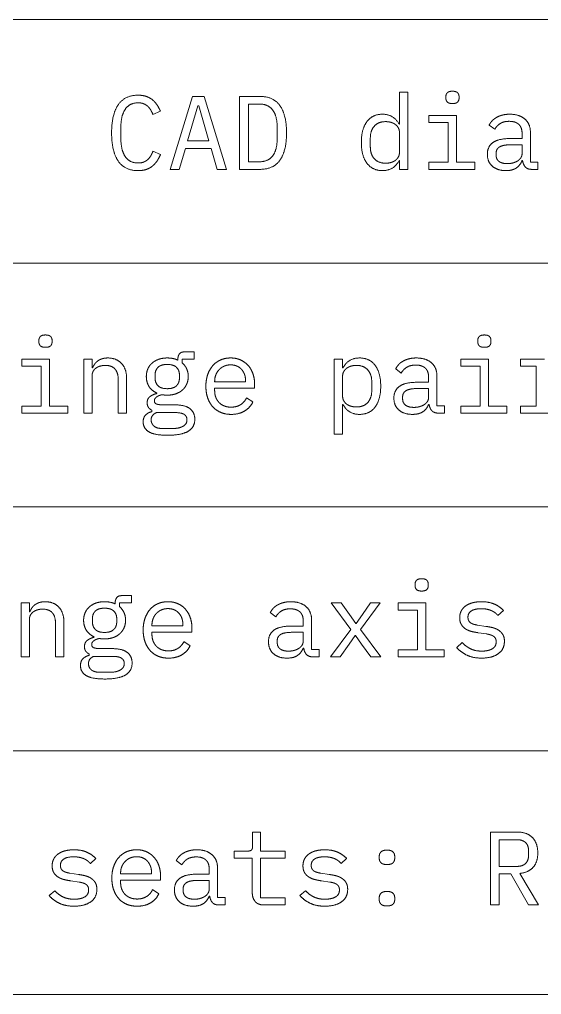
# Model space of a CAD drawing. Header units: millimetres. Extents: x 25 to 584, y 11 to 410.
# Drawn here: x 463.99 to 478.98, y 44.35 to 72.35 of the extents above; entities that cross this region are included whole.
import ezdxf

# ---------------------------------------------------------------- set-up
doc = ezdxf.new("R2010")
doc.units = ezdxf.units.MM
doc.layers.add('dims', color=7, linetype='Continuous', lineweight=5)

msp = doc.modelspace()

# ---------------------------------------------------------------- linework, layer by layer
at = {"layer": 'dims'}
for p, q in [((432.22, 72.35), (566.75, 72.35)), ((468.963, 70.14), (468.321, 68.046)), ((469.296, 70.14), (468.963, 70.14)), ((469.938, 68.046), (469.296, 70.14)), ((470.313, 70.14), (470.313, 68.046)), ((470.898, 70.14), (470.313, 70.14)), ((474.903, 70.266), (474.903, 69.342)), ((475.143, 70.266), (474.903, 70.266)), ((475.143, 68.046), (475.143, 70.266)), ((476.235, 70.137), (476.235, 70.089)), ((476.613, 70.089), (476.613, 70.137)), ((468.819, 68.862), (469.113, 69.873)), ((469.113, 69.873), (469.14, 69.873)), ((469.14, 69.873), (469.434, 68.862)), ((470.565, 69.921), (470.886, 69.921)), ((470.565, 68.265), (470.565, 69.921)), ((467.826, 69.618), (468.042, 69.717)), ((475.746, 69.594), (475.746, 69.39)), ((476.544, 69.594), (475.746, 69.594)), ((476.544, 68.25), (476.544, 69.594)), ((466.905, 68.922), (466.905, 69.264)), ((471.393, 69.255), (471.393, 68.931)), ((474.903, 69.342), (474.891, 69.342)), ((475.746, 69.39), (476.304, 69.39)), ((476.304, 69.39), (476.304, 68.25)), ((477.477, 69.318), (477.639, 69.198)), ((474.066, 68.688), (474.066, 68.952)), ((474.903, 69.099), (474.903, 68.541)), ((478.422, 68.931), (478.092, 68.931)), ((478.422, 69.084), (478.422, 68.931)), ((478.662, 68.256), (478.662, 69.108)), ((468.582, 68.046), (468.759, 68.643)), ((468.759, 68.643), (469.494, 68.643)), ((469.434, 68.862), (468.819, 68.862)), ((469.494, 68.643), (469.671, 68.046)), ((478.092, 68.751), (478.422, 68.751)), ((478.422, 68.751), (478.422, 68.496)), ((468.042, 68.469), (467.826, 68.568)), ((477.678, 68.454), (477.678, 68.517)), ((468.321, 68.046), (468.582, 68.046)), ((469.671, 68.046), (469.938, 68.046)), ((470.313, 68.046), (470.898, 68.046)), ((470.886, 68.265), (470.565, 68.265)), ((474.891, 68.298), (474.903, 68.298)), ((474.903, 68.298), (474.903, 68.046)), ((474.903, 68.046), (475.143, 68.046)), ((475.746, 68.25), (475.746, 68.046)), ((476.304, 68.25), (475.746, 68.25)), ((475.746, 68.046), (477.066, 68.046)), ((477.066, 68.25), (476.544, 68.25)), ((477.066, 68.046), (477.066, 68.25)), ((478.422, 68.298), (478.437, 68.298)), ((478.878, 68.256), (478.662, 68.256)), ((478.713, 68.046), (478.878, 68.046)), ((478.878, 68.046), (478.878, 68.256)), ((432.22, 65.35), (566.75, 65.35)), ((464.551, 63.137), (464.551, 63.089)), ((464.929, 63.089), (464.929, 63.137)), ((477.151, 63.137), (477.151, 63.089)), ((477.529, 63.089), (477.529, 63.137)), ((469.012, 62.804), (468.727, 62.804)), ((469.012, 62.594), (469.012, 62.804)), ((464.062, 62.594), (464.062, 62.39)), ((464.86, 62.594), (464.062, 62.594)), ((464.86, 61.25), (464.86, 62.594)), ((465.839, 62.594), (465.839, 61.046)), ((466.079, 62.594), (465.839, 62.594)), ((466.079, 62.342), (466.079, 62.594)), ((468.541, 62.594), (468.541, 62.567)), ((468.664, 62.594), (469.012, 62.594)), ((468.664, 62.489), (468.664, 62.594)), ((473.029, 62.594), (473.029, 60.446)), ((473.269, 62.594), (473.029, 62.594)), ((473.269, 62.342), (473.269, 62.594)), ((476.662, 62.594), (476.662, 62.39)), ((477.46, 62.594), (476.662, 62.594)), ((477.46, 61.25), (477.46, 62.594)), ((478.375, 62.594), (478.375, 62.39)), ((479.069, 62.594), (478.375, 62.594)), ((464.062, 62.39), (464.62, 62.39)), ((464.62, 62.39), (464.62, 61.25)), ((466.09, 62.342), (466.079, 62.342)), ((473.281, 62.342), (473.269, 62.342)), ((474.794, 62.318), (474.955, 62.198)), ((476.662, 62.39), (477.22, 62.39)), ((477.22, 62.39), (477.22, 61.25)), ((478.375, 62.39), (478.829, 62.39)), ((478.829, 62.39), (478.829, 61.25)), ((466.079, 61.046), (466.079, 62.12)), ((466.829, 61.997), (466.829, 61.046)), ((467.069, 61.046), (467.069, 62.039)), ((467.887, 62.054), (467.887, 62.141)), ((468.586, 62.141), (468.586, 62.054)), ((469.597, 61.94), (469.597, 61.961)), ((470.485, 61.94), (469.597, 61.94)), ((470.485, 61.973), (470.485, 61.94)), ((473.269, 61.541), (473.269, 62.099)), ((474.106, 61.952), (474.106, 61.688)), ((475.739, 61.931), (475.409, 61.931)), ((475.739, 62.084), (475.739, 61.931)), ((475.979, 61.256), (475.979, 62.108)), ((467.939, 61.622), (467.939, 61.61)), ((469.597, 61.76), (470.744, 61.76)), ((469.597, 61.688), (469.597, 61.76)), ((470.744, 61.76), (470.744, 61.874)), ((475.409, 61.751), (475.739, 61.751)), ((475.739, 61.751), (475.739, 61.496)), ((470.692, 61.367), (470.515, 61.487)), ((474.994, 61.454), (474.994, 61.517)), ((464.062, 61.25), (464.062, 61.046)), ((464.62, 61.25), (464.062, 61.25)), ((464.062, 61.046), (465.382, 61.046)), ((465.382, 61.25), (464.86, 61.25)), ((465.382, 61.046), (465.382, 61.25)), ((465.839, 61.046), (466.079, 61.046)), ((466.829, 61.046), (467.069, 61.046)), ((467.797, 61.127), (467.797, 61.091)), ((467.929, 61.061), (468.466, 61.061)), ((468.457, 61.283), (468.115, 61.283)), ((473.269, 61.298), (473.281, 61.298)), ((473.269, 60.446), (473.269, 61.298)), ((475.739, 61.298), (475.754, 61.298)), ((476.194, 61.256), (475.979, 61.256)), ((476.029, 61.046), (476.194, 61.046)), ((476.194, 61.046), (476.194, 61.256)), ((476.662, 61.25), (476.662, 61.046)), ((477.22, 61.25), (476.662, 61.25)), ((476.662, 61.046), (477.982, 61.046)), ((477.982, 61.25), (477.46, 61.25)), ((477.982, 61.046), (477.982, 61.25)), ((478.375, 61.25), (478.375, 61.046)), ((478.829, 61.25), (478.375, 61.25)), ((478.375, 61.046), (479.669, 61.046)), ((468.359, 60.602), (468.124, 60.602)), ((473.029, 60.446), (473.269, 60.446)), ((432.22, 58.35), (566.75, 58.35)), ((475.351, 56.137), (475.351, 56.089)), ((475.729, 56.089), (475.729, 56.137)), ((467.212, 55.804), (466.927, 55.804)), ((467.212, 55.594), (467.212, 55.804)), ((464.039, 55.594), (464.039, 54.046)), ((464.279, 55.594), (464.039, 55.594)), ((464.279, 55.342), (464.279, 55.594)), ((466.741, 55.594), (466.741, 55.567)), ((466.864, 55.594), (467.212, 55.594)), ((466.864, 55.489), (466.864, 55.594)), ((472.942, 55.594), (473.504, 54.832)), ((473.23, 55.594), (472.942, 55.594)), ((473.464, 55.267), (473.23, 55.594)), ((473.782, 54.835), (474.349, 55.594)), ((474.074, 55.594), (473.842, 55.267)), ((474.349, 55.594), (474.074, 55.594)), ((474.862, 55.594), (474.862, 55.39)), ((475.66, 55.594), (474.862, 55.594)), ((475.66, 54.25), (475.66, 55.594)), ((464.29, 55.342), (464.279, 55.342)), ((471.194, 55.318), (471.355, 55.198)), ((473.65, 55.009), (473.464, 55.267)), ((473.842, 55.267), (473.662, 55.009)), ((474.862, 55.39), (475.42, 55.39)), ((475.42, 55.39), (475.42, 54.25)), ((477.73, 55.234), (477.886, 55.381)), ((464.279, 54.046), (464.279, 55.12)), ((465.029, 54.997), (465.029, 54.046)), ((465.269, 54.046), (465.269, 55.039)), ((466.087, 55.054), (466.087, 55.141)), ((466.786, 55.141), (466.786, 55.054)), ((467.797, 54.94), (467.797, 54.961)), ((468.685, 54.94), (467.797, 54.94)), ((468.685, 54.973), (468.685, 54.94)), ((472.139, 54.931), (471.809, 54.931)), ((472.139, 55.084), (472.139, 54.931)), ((472.379, 54.256), (472.379, 55.108)), ((473.662, 55.009), (473.65, 55.009)), ((477.385, 54.922), (477.142, 54.958)), ((466.139, 54.622), (466.139, 54.61)), ((467.797, 54.76), (468.944, 54.76)), ((467.797, 54.688), (467.797, 54.76)), ((468.944, 54.76), (468.944, 54.874)), ((471.809, 54.751), (472.139, 54.751)), ((472.139, 54.751), (472.139, 54.496)), ((473.504, 54.832), (472.927, 54.046)), ((473.455, 54.409), (473.626, 54.655)), ((473.626, 54.655), (473.639, 54.655)), ((473.639, 54.655), (473.815, 54.409)), ((474.364, 54.046), (473.782, 54.835)), ((477.164, 54.739), (477.406, 54.703)), ((468.892, 54.367), (468.715, 54.487)), ((471.394, 54.454), (471.394, 54.517)), ((473.204, 54.046), (473.455, 54.409)), ((473.815, 54.409), (474.076, 54.046)), ((476.707, 54.454), (476.545, 54.313)), ((464.039, 54.046), (464.279, 54.046)), ((465.029, 54.046), (465.269, 54.046)), ((465.997, 54.127), (465.997, 54.091)), ((466.129, 54.061), (466.666, 54.061)), ((466.657, 54.283), (466.315, 54.283)), ((472.139, 54.298), (472.154, 54.298)), ((472.594, 54.256), (472.379, 54.256)), ((472.429, 54.046), (472.594, 54.046)), ((472.594, 54.046), (472.594, 54.256)), ((472.927, 54.046), (473.204, 54.046)), ((474.076, 54.046), (474.364, 54.046)), ((474.862, 54.25), (474.862, 54.046)), ((475.42, 54.25), (474.862, 54.25)), ((474.862, 54.046), (476.182, 54.046)), ((476.182, 54.25), (475.66, 54.25)), ((476.182, 54.046), (476.182, 54.25)), ((466.559, 53.602), (466.324, 53.602)), ((432.22, 51.35), (566.75, 51.35)), ((470.686, 49.016), (470.686, 48.611)), ((470.917, 49.016), (470.686, 49.016)), ((470.917, 48.469), (470.917, 49.016)), ((477.514, 49.016), (477.514, 46.921)), ((478.276, 49.016), (477.514, 49.016)), ((477.766, 48.796), (478.27, 48.796)), ((477.766, 48.029), (477.766, 48.796)), ((470.161, 48.469), (470.161, 48.266)), ((470.545, 48.469), (470.161, 48.469)), ((471.622, 48.469), (470.917, 48.469)), ((471.622, 48.266), (471.622, 48.469)), ((478.606, 48.491), (478.606, 48.334)), ((466.03, 48.109), (466.186, 48.256)), ((468.494, 48.194), (468.655, 48.074)), ((470.161, 48.266), (470.677, 48.266)), ((470.677, 48.266), (470.677, 47.276)), ((470.917, 48.266), (471.622, 48.266)), ((470.917, 47.126), (470.917, 48.266)), ((473.23, 48.109), (473.386, 48.256)), ((474.322, 48.316), (474.322, 48.262)), ((474.766, 48.262), (474.766, 48.316)), ((469.439, 47.959), (469.439, 47.806)), ((469.679, 47.131), (469.679, 47.984)), ((478.27, 48.029), (477.766, 48.029)), ((465.685, 47.797), (465.442, 47.834)), ((465.464, 47.614), (465.706, 47.579)), ((466.897, 47.816), (466.897, 47.836)), ((467.785, 47.816), (466.897, 47.816)), ((466.897, 47.636), (468.044, 47.636)), ((466.897, 47.564), (466.897, 47.636)), ((467.785, 47.849), (467.785, 47.816)), ((468.044, 47.636), (468.044, 47.749)), ((469.439, 47.806), (469.109, 47.806)), ((469.109, 47.626), (469.439, 47.626)), ((469.439, 47.626), (469.439, 47.371)), ((472.885, 47.797), (472.642, 47.834)), ((472.664, 47.614), (472.906, 47.579)), ((477.766, 46.921), (477.766, 47.816)), ((477.766, 47.816), (478.099, 47.816)), ((478.099, 47.816), (478.609, 46.921)), ((478.891, 46.921), (478.357, 47.827)), ((465.007, 47.329), (464.845, 47.189)), ((467.992, 47.242), (467.815, 47.362)), ((468.694, 47.329), (468.694, 47.392)), ((472.207, 47.329), (472.045, 47.189)), ((469.439, 47.174), (469.454, 47.174)), ((469.894, 47.131), (469.679, 47.131)), ((469.894, 46.921), (469.894, 47.131)), ((471.622, 47.126), (470.917, 47.126)), ((471.622, 46.921), (471.622, 47.126)), ((474.322, 47.129), (474.322, 47.074)), ((474.766, 47.074), (474.766, 47.129)), ((469.729, 46.921), (469.894, 46.921)), ((471.019, 46.921), (471.622, 46.921)), ((477.514, 46.921), (477.766, 46.921)), ((478.609, 46.921), (478.891, 46.921)), ((432.22, 44.35), (566.75, 44.35))]:
    msp.add_line(p, q, dxfattribs=at)
for points in [[(476.277, 70.246), (476.319, 70.29), (476.424, 70.29)], [(476.424, 70.29), (476.529, 70.29), (476.571, 70.246)], [(466.825, 69.897), (467.013, 70.176), (467.397, 70.176)], [(467.397, 70.176), (467.541, 70.176), (467.646, 70.137)], [(467.646, 70.137), (467.751, 70.098), (467.826, 70.032)], [(467.826, 70.032), (467.901, 69.966), (467.952, 69.883)], [(470.898, 70.14), (471.282, 70.14), (471.471, 69.876)], [(476.235, 70.137), (476.235, 70.203), (476.277, 70.246)], [(476.277, 69.979), (476.235, 70.023), (476.235, 70.089)], [(476.571, 70.246), (476.613, 70.203), (476.613, 70.137)], [(476.613, 70.089), (476.613, 70.023), (476.571, 69.979)], [(466.638, 69.093), (466.638, 69.618), (466.825, 69.897)], [(467.026, 69.768), (466.905, 69.579), (466.905, 69.264)], [(467.397, 69.957), (467.148, 69.957), (467.026, 69.768)], [(467.56, 69.93), (467.493, 69.957), (467.397, 69.957)], [(467.677, 69.856), (467.628, 69.903), (467.56, 69.93)], [(467.763, 69.748), (467.727, 69.81), (467.677, 69.856)], [(467.826, 69.618), (467.799, 69.687), (467.763, 69.748)], [(467.952, 69.883), (468.003, 69.801), (468.042, 69.717)], [(471.265, 69.747), (471.138, 69.921), (470.886, 69.921)], [(471.393, 69.255), (471.393, 69.573), (471.265, 69.747)], [(471.471, 69.876), (471.66, 69.612), (471.66, 69.093)], [(476.424, 69.936), (476.319, 69.936), (476.277, 69.979)], [(476.571, 69.979), (476.529, 69.936), (476.424, 69.936)], [(473.968, 69.417), (474.129, 69.63), (474.414, 69.63)], [(474.414, 69.63), (474.741, 69.63), (474.891, 69.342)], [(477.558, 69.435), (477.609, 69.492), (477.684, 69.535)], [(477.684, 69.535), (477.759, 69.579), (477.855, 69.604)], [(477.855, 69.604), (477.951, 69.63), (478.068, 69.63)], [(478.068, 69.63), (478.341, 69.63), (478.501, 69.492)], [(478.501, 69.492), (478.662, 69.354), (478.662, 69.108)], [(473.808, 68.82), (473.808, 69.204), (473.968, 69.417)], [(474.181, 69.289), (474.066, 69.162), (474.066, 68.952)], [(474.507, 69.417), (474.297, 69.417), (474.181, 69.289)], [(474.66, 69.396), (474.588, 69.417), (474.507, 69.417)], [(474.786, 69.334), (474.732, 69.375), (474.66, 69.396)], [(474.871, 69.235), (474.84, 69.294), (474.786, 69.334)], [(474.903, 69.099), (474.903, 69.177), (474.871, 69.235)], [(477.477, 69.318), (477.507, 69.378), (477.558, 69.435)], [(477.798, 69.364), (477.699, 69.303), (477.639, 69.198)], [(478.053, 69.426), (477.897, 69.426), (477.798, 69.364)], [(478.326, 69.34), (478.23, 69.426), (478.053, 69.426)], [(478.422, 69.084), (478.422, 69.255), (478.326, 69.34)], [(466.825, 68.289), (466.638, 68.568), (466.638, 69.093)], [(466.905, 68.922), (466.905, 68.607), (467.026, 68.418)], [(471.265, 68.439), (471.393, 68.613), (471.393, 68.931)], [(471.66, 69.093), (471.66, 68.574), (471.471, 68.31)], [(477.583, 68.814), (477.741, 68.931), (478.092, 68.931)], [(473.968, 68.223), (473.808, 68.436), (473.808, 68.82)], [(474.066, 68.688), (474.066, 68.478), (474.181, 68.35)], [(477.426, 68.481), (477.426, 68.697), (477.583, 68.814)], [(477.777, 68.691), (477.678, 68.631), (477.678, 68.517)], [(478.092, 68.751), (477.876, 68.751), (477.777, 68.691)], [(467.026, 68.418), (467.148, 68.229), (467.397, 68.229)], [(467.56, 68.256), (467.628, 68.283), (467.677, 68.329)], [(467.677, 68.329), (467.727, 68.376), (467.763, 68.437)], [(467.763, 68.437), (467.799, 68.499), (467.826, 68.568)], [(468.042, 68.469), (468.003, 68.382), (467.952, 68.301)], [(470.886, 68.265), (471.138, 68.265), (471.265, 68.439)], [(474.181, 68.35), (474.297, 68.223), (474.507, 68.223)], [(474.786, 68.305), (474.84, 68.346), (474.871, 68.404)], [(474.871, 68.404), (474.903, 68.463), (474.903, 68.541)], [(477.57, 68.136), (477.426, 68.262), (477.426, 68.481)], [(477.678, 68.454), (477.678, 68.334), (477.763, 68.272)], [(478.302, 68.293), (478.359, 68.331), (478.39, 68.383)], [(478.39, 68.383), (478.422, 68.436), (478.422, 68.496)], [(467.397, 68.01), (467.013, 68.01), (466.825, 68.289)], [(467.397, 68.229), (467.493, 68.229), (467.56, 68.256)], [(467.646, 68.049), (467.541, 68.01), (467.397, 68.01)], [(467.826, 68.154), (467.751, 68.088), (467.646, 68.049)], [(467.952, 68.301), (467.901, 68.22), (467.826, 68.154)], [(471.471, 68.31), (471.282, 68.046), (470.898, 68.046)], [(474.414, 68.01), (474.129, 68.01), (473.968, 68.223)], [(474.891, 68.298), (474.741, 68.01), (474.414, 68.01)], [(474.507, 68.223), (474.588, 68.223), (474.66, 68.244)], [(474.66, 68.244), (474.732, 68.265), (474.786, 68.305)], [(477.957, 68.01), (477.714, 68.01), (477.57, 68.136)], [(477.763, 68.272), (477.849, 68.211), (477.999, 68.211)], [(478.258, 68.086), (478.146, 68.01), (477.957, 68.01)], [(477.999, 68.211), (478.092, 68.211), (478.169, 68.233)], [(478.169, 68.233), (478.245, 68.256), (478.302, 68.293)], [(478.422, 68.298), (478.371, 68.163), (478.258, 68.086)], [(478.512, 68.118), (478.452, 68.19), (478.437, 68.298)], [(478.713, 68.046), (478.572, 68.046), (478.512, 68.118)], [(464.593, 63.246), (464.635, 63.29), (464.74, 63.29)], [(464.74, 63.29), (464.845, 63.29), (464.887, 63.246)], [(477.193, 63.246), (477.235, 63.29), (477.34, 63.29)], [(477.34, 63.29), (477.445, 63.29), (477.487, 63.246)], [(464.551, 63.137), (464.551, 63.203), (464.593, 63.246)], [(464.593, 62.979), (464.551, 63.023), (464.551, 63.089)], [(464.887, 63.246), (464.929, 63.203), (464.929, 63.137)], [(464.929, 63.089), (464.929, 63.023), (464.887, 62.979)], [(477.151, 63.137), (477.151, 63.203), (477.193, 63.246)], [(477.193, 62.979), (477.151, 63.023), (477.151, 63.089)], [(477.487, 63.246), (477.529, 63.203), (477.529, 63.137)], [(477.529, 63.089), (477.529, 63.023), (477.487, 62.979)], [(464.74, 62.936), (464.635, 62.936), (464.593, 62.979)], [(464.887, 62.979), (464.845, 62.936), (464.74, 62.936)], [(468.541, 62.594), (468.541, 62.684), (468.583, 62.744)], [(468.583, 62.744), (468.625, 62.804), (468.727, 62.804)], [(477.34, 62.936), (477.235, 62.936), (477.193, 62.979)], [(477.487, 62.979), (477.445, 62.936), (477.34, 62.936)], [(466.09, 62.342), (466.114, 62.399), (466.15, 62.451)], [(466.15, 62.451), (466.186, 62.504), (466.239, 62.543)], [(466.239, 62.543), (466.291, 62.582), (466.363, 62.606)], [(466.363, 62.606), (466.435, 62.63), (466.531, 62.63)], [(466.531, 62.63), (466.774, 62.63), (466.921, 62.475)], [(466.921, 62.475), (467.069, 62.321), (467.069, 62.039)], [(467.677, 62.312), (467.719, 62.411), (467.799, 62.481)], [(467.799, 62.481), (467.879, 62.552), (467.989, 62.591)], [(468.235, 62.444), (468.055, 62.444), (467.971, 62.361)], [(467.989, 62.591), (468.1, 62.63), (468.235, 62.63)], [(468.235, 62.63), (468.409, 62.63), (468.541, 62.567)], [(468.501, 62.361), (468.415, 62.444), (468.235, 62.444)], [(468.664, 62.489), (468.749, 62.417), (468.793, 62.318)], [(469.543, 62.409), (469.636, 62.516), (469.767, 62.573)], [(469.767, 62.573), (469.897, 62.63), (470.056, 62.63)], [(470.056, 62.63), (470.212, 62.63), (470.34, 62.573)], [(470.34, 62.573), (470.467, 62.516), (470.557, 62.415)], [(473.281, 62.342), (473.431, 62.63), (473.759, 62.63)], [(473.759, 62.63), (474.044, 62.63), (474.204, 62.417)], [(474.874, 62.435), (474.925, 62.492), (475, 62.535)], [(475, 62.535), (475.075, 62.579), (475.171, 62.604)], [(475.171, 62.604), (475.267, 62.63), (475.384, 62.63)], [(475.384, 62.63), (475.657, 62.63), (475.818, 62.492)], [(475.818, 62.492), (475.979, 62.354), (475.979, 62.108)], [(466.111, 62.252), (466.079, 62.195), (466.079, 62.12)], [(466.198, 62.345), (466.144, 62.309), (466.111, 62.252)], [(466.321, 62.399), (466.252, 62.381), (466.198, 62.345)], [(466.462, 62.417), (466.39, 62.417), (466.321, 62.399)], [(466.735, 62.313), (466.642, 62.417), (466.462, 62.417)], [(466.829, 61.997), (466.829, 62.21), (466.735, 62.313)], [(467.635, 62.096), (467.635, 62.213), (467.677, 62.312)], [(467.971, 62.361), (467.887, 62.279), (467.887, 62.141)], [(468.586, 62.141), (468.586, 62.279), (468.501, 62.361)], [(468.793, 62.318), (468.839, 62.219), (468.839, 62.096)], [(469.398, 62.153), (469.45, 62.303), (469.543, 62.409)], [(469.728, 62.297), (469.666, 62.234), (469.632, 62.148)], [(469.873, 62.396), (469.789, 62.36), (469.728, 62.297)], [(470.056, 62.432), (469.957, 62.432), (469.873, 62.396)], [(470.232, 62.399), (470.152, 62.432), (470.056, 62.432)], [(470.367, 62.304), (470.311, 62.366), (470.232, 62.399)], [(470.454, 62.159), (470.422, 62.243), (470.367, 62.304)], [(470.557, 62.415), (470.647, 62.315), (470.695, 62.177)], [(470.695, 62.177), (470.744, 62.039), (470.744, 61.874)], [(473.301, 62.235), (473.269, 62.177), (473.269, 62.099)], [(473.386, 62.334), (473.332, 62.294), (473.301, 62.235)], [(473.512, 62.396), (473.44, 62.375), (473.386, 62.334)], [(473.665, 62.417), (473.584, 62.417), (473.512, 62.396)], [(473.991, 62.289), (473.875, 62.417), (473.665, 62.417)], [(474.106, 61.952), (474.106, 62.162), (473.991, 62.289)], [(474.204, 62.417), (474.364, 62.204), (474.364, 61.82)], [(474.794, 62.318), (474.824, 62.378), (474.874, 62.435)], [(475.114, 62.364), (475.015, 62.303), (474.955, 62.198)], [(475.369, 62.426), (475.214, 62.426), (475.114, 62.364)], [(475.642, 62.34), (475.546, 62.426), (475.369, 62.426)], [(475.739, 62.084), (475.739, 62.255), (475.642, 62.34)], [(467.715, 61.808), (467.635, 61.931), (467.635, 62.096)], [(467.887, 62.054), (467.887, 61.916), (467.971, 61.832)], [(468.501, 61.832), (468.586, 61.916), (468.586, 62.054)], [(468.839, 62.096), (468.839, 61.979), (468.795, 61.88)], [(469.345, 61.817), (469.345, 62.003), (469.398, 62.153)], [(469.632, 62.148), (469.597, 62.063), (469.597, 61.961)], [(470.485, 61.973), (470.485, 62.075), (470.454, 62.159)], [(474.9, 61.814), (475.057, 61.931), (475.409, 61.931)], [(467.939, 61.622), (467.794, 61.685), (467.715, 61.808)], [(467.739, 61.52), (467.819, 61.58), (467.939, 61.61)], [(467.971, 61.832), (468.055, 61.748), (468.235, 61.748)], [(468.235, 61.748), (468.415, 61.748), (468.501, 61.832)], [(468.483, 61.601), (468.37, 61.562), (468.235, 61.562)], [(468.673, 61.71), (468.595, 61.64), (468.483, 61.601)], [(468.795, 61.88), (468.751, 61.781), (468.673, 61.71)], [(469.396, 61.485), (469.345, 61.634), (469.345, 61.817)], [(469.597, 61.688), (469.597, 61.586), (469.63, 61.499)], [(473.991, 61.35), (474.106, 61.478), (474.106, 61.688)], [(474.364, 61.82), (474.364, 61.436), (474.204, 61.223)], [(474.742, 61.481), (474.742, 61.697), (474.9, 61.814)], [(475.093, 61.691), (474.994, 61.631), (474.994, 61.517)], [(475.409, 61.751), (475.192, 61.751), (475.093, 61.691)], [(467.659, 61.34), (467.659, 61.46), (467.739, 61.52)], [(467.695, 61.211), (467.659, 61.262), (467.659, 61.34)], [(467.887, 61.466), (467.866, 61.436), (467.866, 61.397)], [(467.866, 61.397), (467.866, 61.328), (467.935, 61.305)], [(467.941, 61.518), (467.909, 61.496), (467.887, 61.466)], [(468.013, 61.554), (467.974, 61.541), (467.941, 61.518)], [(468.089, 61.574), (468.052, 61.568), (468.013, 61.554)], [(468.16, 61.565), (468.124, 61.568), (468.089, 61.574)], [(468.235, 61.562), (468.196, 61.562), (468.16, 61.565)], [(469.542, 61.23), (469.447, 61.337), (469.396, 61.485)], [(469.63, 61.499), (469.664, 61.412), (469.725, 61.349)], [(469.725, 61.349), (469.786, 61.286), (469.875, 61.251)], [(470.341, 61.289), (470.455, 61.361), (470.515, 61.487)], [(470.692, 61.367), (470.624, 61.211), (470.463, 61.11)], [(473.269, 61.541), (473.269, 61.463), (473.301, 61.404)], [(473.301, 61.404), (473.332, 61.346), (473.386, 61.305)], [(473.665, 61.223), (473.875, 61.223), (473.991, 61.35)], [(474.886, 61.136), (474.742, 61.262), (474.742, 61.481)], [(474.994, 61.454), (474.994, 61.334), (475.08, 61.272)], [(475.618, 61.293), (475.675, 61.331), (475.707, 61.383)], [(475.707, 61.383), (475.739, 61.436), (475.739, 61.496)], [(467.611, 60.989), (467.677, 61.058), (467.797, 61.091)], [(467.797, 61.127), (467.731, 61.16), (467.695, 61.211)], [(467.929, 61.061), (467.774, 60.998), (467.774, 60.851)], [(467.935, 61.305), (468.004, 61.283), (468.115, 61.283)], [(468.457, 61.283), (468.757, 61.283), (468.892, 61.17)], [(468.727, 61.005), (468.652, 61.061), (468.466, 61.061)], [(468.892, 61.17), (469.027, 61.058), (469.027, 60.869)], [(469.77, 61.067), (469.636, 61.124), (469.542, 61.23)], [(470.071, 61.01), (469.904, 61.01), (469.77, 61.067)], [(469.875, 61.251), (469.964, 61.217), (470.071, 61.217)], [(470.071, 61.217), (470.227, 61.217), (470.341, 61.289)], [(470.463, 61.11), (470.302, 61.01), (470.071, 61.01)], [(473.759, 61.01), (473.431, 61.01), (473.281, 61.298)], [(473.386, 61.305), (473.44, 61.265), (473.512, 61.244)], [(473.512, 61.244), (473.584, 61.223), (473.665, 61.223)], [(474.204, 61.223), (474.044, 61.01), (473.759, 61.01)], [(475.274, 61.01), (475.03, 61.01), (474.886, 61.136)], [(475.08, 61.272), (475.165, 61.211), (475.315, 61.211)], [(475.575, 61.086), (475.462, 61.01), (475.274, 61.01)], [(475.315, 61.211), (475.409, 61.211), (475.485, 61.233)], [(475.485, 61.233), (475.561, 61.256), (475.618, 61.293)], [(475.739, 61.298), (475.687, 61.163), (475.575, 61.086)], [(475.829, 61.118), (475.769, 61.19), (475.754, 61.298)], [(476.029, 61.046), (475.889, 61.046), (475.829, 61.118)], [(467.545, 60.794), (467.545, 60.92), (467.611, 60.989)], [(467.709, 60.509), (467.545, 60.608), (467.545, 60.794)], [(467.774, 60.851), (467.774, 60.749), (467.854, 60.675)], [(468.685, 60.666), (468.802, 60.731), (468.802, 60.857)], [(468.802, 60.857), (468.802, 60.95), (468.727, 61.005)], [(469.027, 60.869), (469.027, 60.635), (468.832, 60.523)], [(468.247, 60.41), (467.872, 60.41), (467.709, 60.509)], [(467.854, 60.675), (467.935, 60.602), (468.124, 60.602)], [(468.832, 60.523), (468.637, 60.41), (468.247, 60.41)], [(468.359, 60.602), (468.569, 60.602), (468.685, 60.666)], [(475.393, 56.246), (475.435, 56.29), (475.54, 56.29)], [(475.54, 56.29), (475.645, 56.29), (475.687, 56.246)], [(475.351, 56.137), (475.351, 56.203), (475.393, 56.246)], [(475.393, 55.979), (475.351, 56.023), (475.351, 56.089)], [(475.687, 56.246), (475.729, 56.203), (475.729, 56.137)], [(475.729, 56.089), (475.729, 56.023), (475.687, 55.979)], [(466.741, 55.594), (466.741, 55.684), (466.783, 55.744)], [(466.783, 55.744), (466.825, 55.804), (466.927, 55.804)], [(475.54, 55.936), (475.435, 55.936), (475.393, 55.979)], [(475.687, 55.979), (475.645, 55.936), (475.54, 55.936)], [(464.29, 55.342), (464.314, 55.399), (464.35, 55.451)], [(464.35, 55.451), (464.386, 55.504), (464.439, 55.543)], [(464.439, 55.543), (464.491, 55.582), (464.563, 55.606)], [(464.563, 55.606), (464.635, 55.63), (464.731, 55.63)], [(464.731, 55.63), (464.974, 55.63), (465.121, 55.475)], [(465.121, 55.475), (465.269, 55.321), (465.269, 55.039)], [(465.877, 55.312), (465.919, 55.411), (465.999, 55.481)], [(465.999, 55.481), (466.079, 55.552), (466.189, 55.591)], [(466.435, 55.444), (466.255, 55.444), (466.171, 55.361)], [(466.189, 55.591), (466.3, 55.63), (466.435, 55.63)], [(466.435, 55.63), (466.609, 55.63), (466.741, 55.567)], [(466.701, 55.361), (466.615, 55.444), (466.435, 55.444)], [(466.864, 55.489), (466.949, 55.417), (466.994, 55.318)], [(467.743, 55.409), (467.836, 55.516), (467.967, 55.573)], [(467.967, 55.573), (468.097, 55.63), (468.256, 55.63)], [(468.256, 55.63), (468.412, 55.63), (468.54, 55.573)], [(468.54, 55.573), (468.667, 55.516), (468.757, 55.415)], [(471.274, 55.435), (471.325, 55.492), (471.4, 55.535)], [(471.4, 55.535), (471.475, 55.579), (471.571, 55.604)], [(471.571, 55.604), (471.667, 55.63), (471.784, 55.63)], [(471.784, 55.63), (472.057, 55.63), (472.218, 55.492)], [(472.218, 55.492), (472.379, 55.354), (472.379, 55.108)], [(476.679, 55.37), (476.725, 55.456), (476.809, 55.514)], [(476.809, 55.514), (476.894, 55.573), (477.007, 55.601)], [(477.007, 55.601), (477.121, 55.63), (477.256, 55.63)], [(477.256, 55.63), (477.466, 55.63), (477.621, 55.564)], [(477.621, 55.564), (477.775, 55.498), (477.886, 55.381)], [(464.311, 55.252), (464.279, 55.195), (464.279, 55.12)], [(464.398, 55.345), (464.344, 55.309), (464.311, 55.252)], [(464.521, 55.399), (464.452, 55.381), (464.398, 55.345)], [(464.662, 55.417), (464.59, 55.417), (464.521, 55.399)], [(464.935, 55.313), (464.842, 55.417), (464.662, 55.417)], [(465.029, 54.997), (465.029, 55.21), (464.935, 55.313)], [(465.835, 55.096), (465.835, 55.213), (465.877, 55.312)], [(466.171, 55.361), (466.087, 55.279), (466.087, 55.141)], [(466.786, 55.141), (466.786, 55.279), (466.701, 55.361)], [(466.994, 55.318), (467.039, 55.219), (467.039, 55.096)], [(467.598, 55.153), (467.65, 55.303), (467.743, 55.409)], [(467.928, 55.297), (467.866, 55.234), (467.832, 55.148)], [(468.073, 55.396), (467.989, 55.36), (467.928, 55.297)], [(468.256, 55.432), (468.157, 55.432), (468.073, 55.396)], [(468.432, 55.399), (468.352, 55.432), (468.256, 55.432)], [(468.567, 55.304), (468.511, 55.366), (468.432, 55.399)], [(468.654, 55.159), (468.622, 55.243), (468.567, 55.304)], [(468.757, 55.415), (468.847, 55.315), (468.895, 55.177)], [(468.895, 55.177), (468.944, 55.039), (468.944, 54.874)], [(471.194, 55.318), (471.224, 55.378), (471.274, 55.435)], [(471.514, 55.364), (471.415, 55.303), (471.355, 55.198)], [(471.769, 55.426), (471.614, 55.426), (471.514, 55.364)], [(472.042, 55.34), (471.946, 55.426), (471.769, 55.426)], [(472.139, 55.084), (472.139, 55.255), (472.042, 55.34)], [(476.632, 55.168), (476.632, 55.285), (476.679, 55.37)], [(476.685, 54.964), (476.632, 55.042), (476.632, 55.168)], [(476.967, 55.366), (476.869, 55.303), (476.869, 55.183)], [(476.869, 55.183), (476.869, 55.123), (476.892, 55.082)], [(477.247, 55.429), (477.064, 55.429), (476.967, 55.366)], [(477.427, 55.411), (477.349, 55.429), (477.247, 55.429)], [(477.564, 55.364), (477.505, 55.393), (477.427, 55.411)], [(477.663, 55.301), (477.622, 55.336), (477.564, 55.364)], [(477.73, 55.234), (477.704, 55.267), (477.663, 55.301)], [(465.915, 54.808), (465.835, 54.931), (465.835, 55.096)], [(466.087, 55.054), (466.087, 54.916), (466.171, 54.832)], [(466.701, 54.832), (466.786, 54.916), (466.786, 55.054)], [(467.039, 55.096), (467.039, 54.979), (466.995, 54.88)], [(467.545, 54.817), (467.545, 55.003), (467.598, 55.153)], [(467.832, 55.148), (467.797, 55.063), (467.797, 54.961)], [(468.685, 54.973), (468.685, 55.075), (468.654, 55.159)], [(471.3, 54.814), (471.457, 54.931), (471.809, 54.931)], [(476.815, 54.839), (476.737, 54.886), (476.685, 54.964)], [(476.892, 55.082), (476.914, 55.042), (476.953, 55.018)], [(476.953, 55.018), (476.992, 54.994), (477.042, 54.98)], [(477.042, 54.98), (477.091, 54.967), (477.142, 54.958)], [(477.385, 54.922), (477.469, 54.91), (477.562, 54.889)], [(477.562, 54.889), (477.655, 54.868), (477.733, 54.821)], [(466.139, 54.622), (465.994, 54.685), (465.915, 54.808)], [(465.939, 54.52), (466.019, 54.58), (466.139, 54.61)], [(466.171, 54.832), (466.255, 54.748), (466.435, 54.748)], [(466.435, 54.748), (466.615, 54.748), (466.701, 54.832)], [(466.683, 54.601), (466.57, 54.562), (466.435, 54.562)], [(466.873, 54.71), (466.795, 54.64), (466.683, 54.601)], [(466.995, 54.88), (466.951, 54.781), (466.873, 54.71)], [(467.596, 54.485), (467.545, 54.634), (467.545, 54.817)], [(467.797, 54.688), (467.797, 54.586), (467.83, 54.499)], [(471.142, 54.481), (471.142, 54.697), (471.3, 54.814)], [(471.493, 54.691), (471.394, 54.631), (471.394, 54.517)], [(471.809, 54.751), (471.592, 54.751), (471.493, 54.691)], [(476.988, 54.772), (476.894, 54.793), (476.815, 54.839)], [(477.164, 54.739), (477.082, 54.751), (476.988, 54.772)], [(477.508, 54.68), (477.46, 54.694), (477.406, 54.703)], [(477.595, 54.643), (477.556, 54.667), (477.508, 54.68)], [(477.657, 54.578), (477.634, 54.619), (477.595, 54.643)], [(477.733, 54.821), (477.811, 54.775), (477.864, 54.697)], [(477.864, 54.697), (477.916, 54.619), (477.916, 54.493)], [(465.859, 54.34), (465.859, 54.46), (465.939, 54.52)], [(465.895, 54.211), (465.859, 54.262), (465.859, 54.34)], [(466.087, 54.466), (466.066, 54.436), (466.066, 54.397)], [(466.066, 54.397), (466.066, 54.328), (466.135, 54.305)], [(466.141, 54.518), (466.109, 54.496), (466.087, 54.466)], [(466.213, 54.554), (466.174, 54.541), (466.141, 54.518)], [(466.289, 54.574), (466.252, 54.568), (466.213, 54.554)], [(466.36, 54.565), (466.324, 54.568), (466.289, 54.574)], [(466.435, 54.562), (466.396, 54.562), (466.36, 54.565)], [(467.742, 54.23), (467.647, 54.337), (467.596, 54.485)], [(467.83, 54.499), (467.864, 54.412), (467.925, 54.349)], [(467.925, 54.349), (467.986, 54.286), (468.075, 54.251)], [(468.541, 54.289), (468.655, 54.361), (468.715, 54.487)], [(468.892, 54.367), (468.824, 54.211), (468.663, 54.11)], [(471.286, 54.136), (471.142, 54.262), (471.142, 54.481)], [(471.394, 54.454), (471.394, 54.334), (471.48, 54.272)], [(472.018, 54.293), (472.075, 54.331), (472.107, 54.383)], [(472.107, 54.383), (472.139, 54.436), (472.139, 54.496)], [(476.707, 54.454), (476.819, 54.337), (476.95, 54.274)], [(477.564, 54.275), (477.679, 54.34), (477.679, 54.478)], [(477.679, 54.478), (477.679, 54.538), (477.657, 54.578)], [(477.916, 54.493), (477.916, 54.262), (477.738, 54.136)], [(465.811, 53.989), (465.877, 54.058), (465.997, 54.091)], [(465.997, 54.127), (465.931, 54.16), (465.895, 54.211)], [(466.129, 54.061), (465.974, 53.998), (465.974, 53.851)], [(466.135, 54.305), (466.204, 54.283), (466.315, 54.283)], [(466.657, 54.283), (466.957, 54.283), (467.092, 54.17)], [(466.927, 54.005), (466.852, 54.061), (466.666, 54.061)], [(467.092, 54.17), (467.227, 54.058), (467.227, 53.869)], [(467.97, 54.067), (467.836, 54.124), (467.742, 54.23)], [(468.271, 54.01), (468.104, 54.01), (467.97, 54.067)], [(468.075, 54.251), (468.164, 54.217), (468.271, 54.217)], [(468.271, 54.217), (468.427, 54.217), (468.541, 54.289)], [(468.663, 54.11), (468.502, 54.01), (468.271, 54.01)], [(471.674, 54.01), (471.43, 54.01), (471.286, 54.136)], [(471.48, 54.272), (471.565, 54.211), (471.715, 54.211)], [(471.975, 54.086), (471.862, 54.01), (471.674, 54.01)], [(471.715, 54.211), (471.809, 54.211), (471.885, 54.233)], [(471.885, 54.233), (471.961, 54.256), (472.018, 54.293)], [(472.139, 54.298), (472.087, 54.163), (471.975, 54.086)], [(472.229, 54.118), (472.169, 54.19), (472.154, 54.298)], [(472.429, 54.046), (472.289, 54.046), (472.229, 54.118)], [(476.844, 54.093), (476.669, 54.175), (476.545, 54.313)], [(477.262, 54.01), (477.019, 54.01), (476.844, 54.093)], [(476.95, 54.274), (477.082, 54.211), (477.269, 54.211)], [(477.738, 54.136), (477.559, 54.01), (477.262, 54.01)], [(477.269, 54.211), (477.449, 54.211), (477.564, 54.275)], [(465.745, 53.794), (465.745, 53.92), (465.811, 53.989)], [(465.909, 53.509), (465.745, 53.608), (465.745, 53.794)], [(465.974, 53.851), (465.974, 53.749), (466.054, 53.675)], [(466.885, 53.666), (467.002, 53.731), (467.002, 53.857)], [(467.002, 53.857), (467.002, 53.95), (466.927, 54.005)], [(467.227, 53.869), (467.227, 53.635), (467.032, 53.523)], [(466.447, 53.41), (466.072, 53.41), (465.909, 53.509)], [(466.054, 53.675), (466.135, 53.602), (466.324, 53.602)], [(467.032, 53.523), (466.837, 53.41), (466.447, 53.41)], [(466.559, 53.602), (466.769, 53.602), (466.885, 53.666)], [(478.276, 49.016), (478.567, 49.016), (478.72, 48.856)], [(478.518, 48.717), (478.429, 48.796), (478.27, 48.796)], [(478.72, 48.856), (478.874, 48.697), (478.874, 48.412)], [(465.109, 48.39), (465.194, 48.449), (465.307, 48.477)], [(465.307, 48.477), (465.421, 48.506), (465.556, 48.506)], [(465.556, 48.506), (465.766, 48.506), (465.921, 48.44)], [(466.843, 48.285), (466.936, 48.391), (467.067, 48.449)], [(467.067, 48.449), (467.197, 48.506), (467.356, 48.506)], [(467.356, 48.506), (467.512, 48.506), (467.64, 48.449)], [(467.64, 48.449), (467.767, 48.391), (467.857, 48.291)], [(468.7, 48.411), (468.775, 48.454), (468.871, 48.48)], [(468.871, 48.48), (468.967, 48.506), (469.084, 48.506)], [(469.084, 48.506), (469.357, 48.506), (469.518, 48.367)], [(470.545, 48.469), (470.624, 48.469), (470.655, 48.501)], [(470.655, 48.501), (470.686, 48.532), (470.686, 48.611)], [(472.309, 48.39), (472.394, 48.449), (472.507, 48.477)], [(472.507, 48.477), (472.621, 48.506), (472.756, 48.506)], [(472.756, 48.506), (472.966, 48.506), (473.121, 48.44)], [(474.322, 48.316), (474.322, 48.394), (474.372, 48.445)], [(474.372, 48.445), (474.421, 48.496), (474.544, 48.496)], [(474.544, 48.496), (474.667, 48.496), (474.717, 48.445)], [(474.717, 48.445), (474.766, 48.394), (474.766, 48.316)], [(478.606, 48.491), (478.606, 48.637), (478.518, 48.717)], [(464.932, 48.044), (464.932, 48.161), (464.979, 48.246)], [(464.979, 48.246), (465.025, 48.331), (465.109, 48.39)], [(465.267, 48.241), (465.169, 48.179), (465.169, 48.059)], [(465.547, 48.304), (465.364, 48.304), (465.267, 48.241)], [(465.727, 48.286), (465.649, 48.304), (465.547, 48.304)], [(465.864, 48.24), (465.805, 48.269), (465.727, 48.286)], [(465.963, 48.177), (465.922, 48.211), (465.864, 48.24)], [(465.921, 48.44), (466.075, 48.374), (466.186, 48.256)], [(466.03, 48.109), (466.004, 48.142), (465.963, 48.177)], [(466.698, 48.029), (466.75, 48.179), (466.843, 48.285)], [(467.028, 48.172), (466.966, 48.109), (466.932, 48.024)], [(467.173, 48.271), (467.089, 48.236), (467.028, 48.172)], [(467.356, 48.307), (467.257, 48.307), (467.173, 48.271)], [(467.532, 48.274), (467.452, 48.307), (467.356, 48.307)], [(467.667, 48.18), (467.611, 48.241), (467.532, 48.274)], [(467.754, 48.035), (467.722, 48.119), (467.667, 48.18)], [(467.857, 48.291), (467.947, 48.191), (467.995, 48.052)], [(468.494, 48.194), (468.524, 48.254), (468.574, 48.31)], [(468.574, 48.31), (468.625, 48.367), (468.7, 48.411)], [(468.814, 48.24), (468.715, 48.179), (468.655, 48.074)], [(469.069, 48.301), (468.914, 48.301), (468.814, 48.24)], [(469.342, 48.216), (469.246, 48.301), (469.069, 48.301)], [(469.439, 47.959), (469.439, 48.131), (469.342, 48.216)], [(469.518, 48.367), (469.679, 48.229), (469.679, 47.984)], [(472.132, 48.044), (472.132, 48.161), (472.179, 48.246)], [(472.179, 48.246), (472.225, 48.331), (472.309, 48.39)], [(472.467, 48.241), (472.369, 48.179), (472.369, 48.059)], [(472.747, 48.304), (472.564, 48.304), (472.467, 48.241)], [(472.927, 48.286), (472.849, 48.304), (472.747, 48.304)], [(473.064, 48.24), (473.005, 48.269), (472.927, 48.286)], [(473.163, 48.177), (473.122, 48.211), (473.064, 48.24)], [(473.121, 48.44), (473.275, 48.374), (473.386, 48.256)], [(473.23, 48.109), (473.204, 48.142), (473.163, 48.177)], [(474.372, 48.133), (474.322, 48.184), (474.322, 48.262)], [(474.766, 48.262), (474.766, 48.184), (474.717, 48.133)], [(478.518, 48.108), (478.606, 48.187), (478.606, 48.334)], [(478.874, 48.412), (478.874, 48.157), (478.741, 48.004)], [(464.985, 47.839), (464.932, 47.917), (464.932, 48.044)], [(465.169, 48.059), (465.169, 47.999), (465.192, 47.958)], [(465.192, 47.958), (465.214, 47.917), (465.253, 47.893)], [(465.253, 47.893), (465.292, 47.869), (465.342, 47.856)], [(466.645, 47.692), (466.645, 47.879), (466.698, 48.029)], [(466.932, 48.024), (466.897, 47.939), (466.897, 47.836)], [(467.785, 47.849), (467.785, 47.951), (467.754, 48.035)], [(467.995, 48.052), (468.044, 47.914), (468.044, 47.749)], [(472.185, 47.839), (472.132, 47.917), (472.132, 48.044)], [(472.369, 48.059), (472.369, 47.999), (472.392, 47.958)], [(472.392, 47.958), (472.414, 47.917), (472.453, 47.893)], [(472.453, 47.893), (472.492, 47.869), (472.542, 47.856)], [(474.544, 48.082), (474.421, 48.082), (474.372, 48.133)], [(474.717, 48.133), (474.667, 48.082), (474.544, 48.082)], [(478.27, 48.029), (478.429, 48.029), (478.518, 48.108)], [(478.741, 48.004), (478.609, 47.851), (478.357, 47.827)], [(465.115, 47.715), (465.037, 47.761), (464.985, 47.839)], [(465.288, 47.648), (465.194, 47.669), (465.115, 47.715)], [(465.464, 47.614), (465.382, 47.626), (465.288, 47.648)], [(465.342, 47.856), (465.391, 47.842), (465.442, 47.834)], [(465.685, 47.797), (465.769, 47.786), (465.862, 47.765)], [(465.862, 47.765), (465.955, 47.744), (466.033, 47.697)], [(466.033, 47.697), (466.111, 47.651), (466.164, 47.572)], [(466.696, 47.361), (466.645, 47.509), (466.645, 47.692)], [(468.442, 47.356), (468.442, 47.572), (468.6, 47.689)], [(468.6, 47.689), (468.757, 47.806), (469.109, 47.806)], [(469.109, 47.626), (468.892, 47.626), (468.793, 47.566)], [(472.315, 47.715), (472.237, 47.761), (472.185, 47.839)], [(472.488, 47.648), (472.394, 47.669), (472.315, 47.715)], [(472.664, 47.614), (472.582, 47.626), (472.488, 47.648)], [(472.542, 47.856), (472.591, 47.842), (472.642, 47.834)], [(472.885, 47.797), (472.969, 47.786), (473.062, 47.765)], [(473.062, 47.765), (473.155, 47.744), (473.233, 47.697)], [(473.233, 47.697), (473.311, 47.651), (473.364, 47.572)], [(465.007, 47.329), (465.119, 47.212), (465.25, 47.149)], [(465.808, 47.556), (465.76, 47.569), (465.706, 47.579)], [(465.895, 47.518), (465.856, 47.542), (465.808, 47.556)], [(465.864, 47.151), (465.979, 47.216), (465.979, 47.354)], [(465.957, 47.454), (465.934, 47.494), (465.895, 47.518)], [(465.979, 47.354), (465.979, 47.414), (465.957, 47.454)], [(466.216, 47.369), (466.216, 47.137), (466.038, 47.011)], [(466.164, 47.572), (466.216, 47.494), (466.216, 47.369)], [(466.842, 47.106), (466.747, 47.212), (466.696, 47.361)], [(466.897, 47.564), (466.897, 47.461), (466.93, 47.374)], [(466.93, 47.374), (466.964, 47.287), (467.025, 47.224)], [(467.641, 47.164), (467.755, 47.236), (467.815, 47.362)], [(468.586, 47.011), (468.442, 47.137), (468.442, 47.356)], [(468.793, 47.566), (468.694, 47.506), (468.694, 47.392)], [(468.694, 47.329), (468.694, 47.209), (468.78, 47.148)], [(469.407, 47.259), (469.439, 47.311), (469.439, 47.371)], [(472.207, 47.329), (472.319, 47.212), (472.45, 47.149)], [(473.008, 47.556), (472.96, 47.569), (472.906, 47.579)], [(473.095, 47.518), (473.056, 47.542), (473.008, 47.556)], [(473.064, 47.151), (473.179, 47.216), (473.179, 47.354)], [(473.157, 47.454), (473.134, 47.494), (473.095, 47.518)], [(473.179, 47.354), (473.179, 47.414), (473.157, 47.454)], [(473.416, 47.369), (473.416, 47.137), (473.238, 47.011)], [(473.364, 47.572), (473.416, 47.494), (473.416, 47.369)], [(465.144, 46.968), (464.969, 47.051), (464.845, 47.189)], [(465.25, 47.149), (465.382, 47.086), (465.569, 47.086)], [(465.569, 47.086), (465.749, 47.086), (465.864, 47.151)], [(467.07, 46.942), (466.936, 46.999), (466.842, 47.106)], [(467.025, 47.224), (467.086, 47.161), (467.175, 47.127)], [(467.175, 47.127), (467.264, 47.092), (467.371, 47.092)], [(467.371, 47.092), (467.527, 47.092), (467.641, 47.164)], [(467.992, 47.242), (467.924, 47.086), (467.763, 46.986)], [(468.78, 47.148), (468.865, 47.086), (469.015, 47.086)], [(469.015, 47.086), (469.109, 47.086), (469.185, 47.109)], [(469.185, 47.109), (469.261, 47.131), (469.318, 47.169)], [(469.439, 47.174), (469.387, 47.039), (469.275, 46.962)], [(469.318, 47.169), (469.375, 47.206), (469.407, 47.259)], [(469.529, 46.994), (469.469, 47.066), (469.454, 47.174)], [(470.76, 47.02), (470.677, 47.119), (470.677, 47.276)], [(472.344, 46.968), (472.169, 47.051), (472.045, 47.189)], [(472.45, 47.149), (472.582, 47.086), (472.769, 47.086)], [(472.769, 47.086), (472.949, 47.086), (473.064, 47.151)], [(474.322, 47.129), (474.322, 47.206), (474.372, 47.258)], [(474.372, 46.945), (474.322, 46.996), (474.322, 47.074)], [(474.372, 47.258), (474.421, 47.309), (474.544, 47.309)], [(474.544, 47.309), (474.667, 47.309), (474.717, 47.258)], [(474.717, 47.258), (474.766, 47.206), (474.766, 47.129)], [(474.766, 47.074), (474.766, 46.996), (474.717, 46.945)], [(465.562, 46.886), (465.319, 46.886), (465.144, 46.968)], [(466.038, 47.011), (465.859, 46.886), (465.562, 46.886)], [(467.371, 46.886), (467.204, 46.886), (467.07, 46.942)], [(467.763, 46.986), (467.602, 46.886), (467.371, 46.886)], [(468.974, 46.886), (468.73, 46.886), (468.586, 47.011)], [(469.275, 46.962), (469.162, 46.886), (468.974, 46.886)], [(469.729, 46.921), (469.589, 46.921), (469.529, 46.994)], [(471.019, 46.921), (470.842, 46.921), (470.76, 47.02)], [(472.762, 46.886), (472.519, 46.886), (472.344, 46.968)], [(473.238, 47.011), (473.059, 46.886), (472.762, 46.886)], [(474.544, 46.894), (474.421, 46.894), (474.372, 46.945)], [(474.717, 46.945), (474.667, 46.894), (474.544, 46.894)]]:
    msp.add_open_spline(points, degree=2, dxfattribs=at)

doc.saveas('drawing.dxf')
